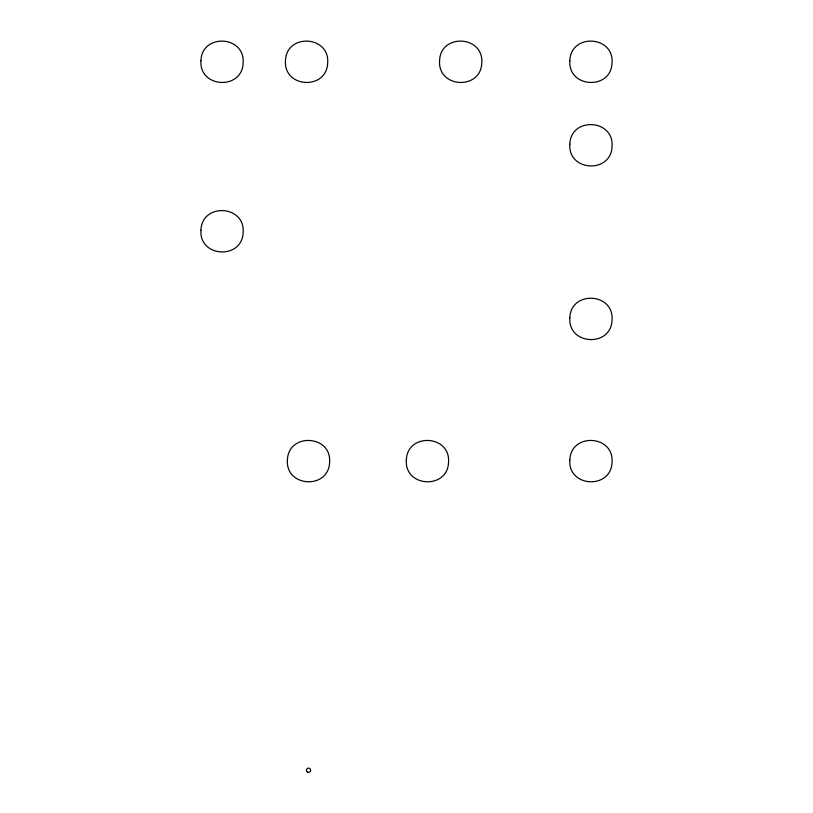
<?xml version="1.0" encoding="UTF-8"?>
<svg xmlns="http://www.w3.org/2000/svg" width="813" height="813" viewBox="0 0 813 813"><rect width="100%" height="100%" fill="white"/><g stroke="black" fill="none" stroke-linecap="round" stroke-linejoin="round"><path stroke-width="1.22" d="M200.943 60.741C199.022 88.231 242.376 90.365 243.158 62.814C245.079 35.335 201.726 33.201 200.943 60.741M200.943 230.231C199.022 257.711 242.376 259.845 243.158 232.305C245.079 204.815 201.726 202.691 200.943 230.231M285.465 60.741C283.544 88.231 326.907 90.365 327.68 62.814C329.611 35.335 286.247 33.201 285.465 60.741M287.406 460.077C285.485 487.556 328.838 489.69 329.621 462.15C331.541 434.66 288.188 432.536 287.406 460.077M406.337 460.077C404.417 487.556 447.77 489.69 448.552 462.15C450.473 434.66 407.12 432.536 406.337 460.077M439.579 60.741C437.658 88.231 481.022 90.365 481.794 62.814C483.725 35.335 440.361 33.201 439.579 60.741M569.842 60.741C567.921 88.231 611.274 90.365 612.057 62.814C613.978 35.335 570.624 33.201 569.842 60.741M569.842 144.236C567.921 171.726 611.274 173.86 612.057 146.31C613.978 118.83 570.624 116.696 569.842 144.236M569.842 317.863C567.921 345.352 611.274 347.476 612.057 319.936C613.978 292.446 570.624 290.322 569.842 317.863M569.842 460.077C567.921 487.556 611.274 489.69 612.057 462.15C613.978 434.66 570.624 432.536 569.842 460.077M307.456 772.065A2.114 2.114 0 0 0 310.627 770.236A2.114 2.114 0 0 0 307.456 768.407A2.114 2.114 0 0 0 307.456 772.065"/></g></svg>
